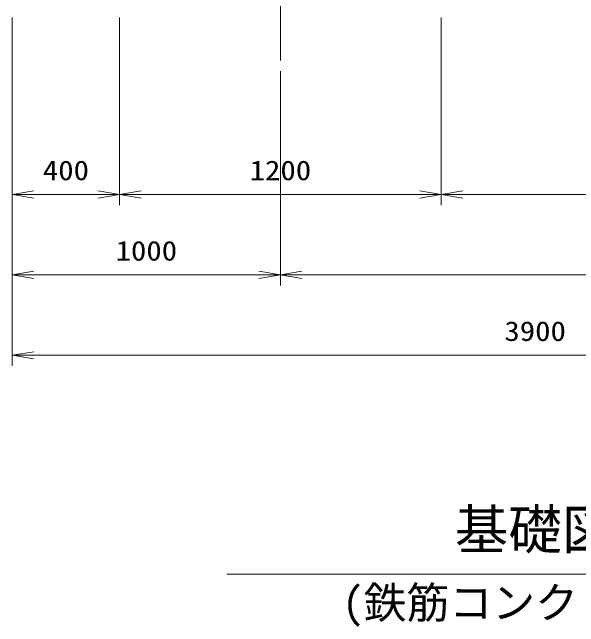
# Model space of a CAD drawing. Units: millimetres at full size. Extents: x 37600 to 71200, y 27760 to 51520.
# Drawn here: x 50250 to 52363, y 35184 to 37477 of the extents above; entities that cross this region are included whole.
import ezdxf
from ezdxf.enums import TextEntityAlignment as Align

# ---------------------------------------------------------------- set-up
doc = ezdxf.new("R2010")
doc.units = ezdxf.units.MM
doc.header["$LTSCALE"] = 80.0044
doc.linetypes.add('CHAIN', pattern=[18.5, 12, -1.5, 3.5, -1.5])
for name, color, linetype, lineweight in [('0_2', 4, 'Continuous', 13), ('寸法', 6, 'Continuous', 13), ('文字', 2, 'Continuous', 13)]:
    doc.layers.add(name, color=color, linetype=linetype, lineweight=lineweight)
doc.styles.add('ＭＳ ゴシック', font='')
doc.styles.get('ＭＳ ゴシック').set_extended_font_data('MS Gothic')

# ---------------------------------------------------------------- blocks, each defined once
blk = doc.blocks.new('open_arrow')
at = {"color": 0, "linetype": 'Continuous', "lineweight": -2}
blk.add_lwpolyline([(7.5, 1.25), (0, 0), (7.5, -1.25)], dxfattribs=at)

msp = doc.modelspace()

# ---------------------------------------------------------------- linework, layer by layer
at = {"layer": '0_2', "color": 2, "linetype": 'CHAIN'}
msp.add_line((51250, 38580), (51250, 37297), dxfattribs=at)
at = {"layer": '寸法'}
for p, q in [((50250, 37457), (50250, 36157)), ((50250, 37457), (50250, 36457)), ((50250, 37457), (50250, 36757)), ((50650, 37457), (50650, 36757)), ((50650, 37457), (50650, 36757)), ((51850, 37457), (51850, 36757)), ((51850, 37457), (51850, 36757)), ((51250, 37257), (51250, 36457)), ((51250, 37257), (51250, 36457)), ((50650, 36797), (50250, 36797)), ((50650, 36797), (51850, 36797)), ((51850, 36797), (54150, 36797)), ((51250, 36497), (50250, 36497)), ((51250, 36497), (54150, 36497)), ((50250, 36197), (54150, 36197))]:
    msp.add_line(p, q, dxfattribs=at)
at = {"layer": '文字'}
msp.add_line((53350, 35380), (51050, 35380), dxfattribs=at)

# ---------------------------------------------------------------- block references
at = {"layer": '寸法', "xscale": 10.7, "yscale": 10.7}
for p in [(50250, 36797), (50650, 36797), (51850, 36797), (50250, 36497), (51250, 36497), (50250, 36197)]:
    msp.add_blockref('open_arrow', p, dxfattribs=at)
at = {"layer": '寸法', "xscale": 10.7, "yscale": 10.7, "rotation": 180}
for p in [(50650, 36797), (51850, 36797), (51250, 36497)]:
    msp.add_blockref('open_arrow', p, dxfattribs=at)

# ---------------------------------------------------------------- texts
at = {"layer": '寸法', "style": 'ＭＳ ゴシック', "width": 1.15}
for s, p in [('400', (50450, 36887)), ('1200', (51250, 36887)), ('1000', (50750, 36587)), ('3900', (52200, 36287))]:
    msp.add_text(s, height=73.31, dxfattribs=at).set_placement(p, align=Align.MIDDLE_CENTER)
at = {"layer": '文字', "style": 'ＭＳ ゴシック'}
msp.add_text('基礎図', height=146.6, dxfattribs=at).set_placement((52200, 35620), align=Align.TOP_CENTER)
msp.add_text('(鉄筋コンクリート)', height=117.3, dxfattribs=at).set_placement((52200, 35180), align=Align.BOTTOM_CENTER)

doc.saveas('drawing.dxf')
